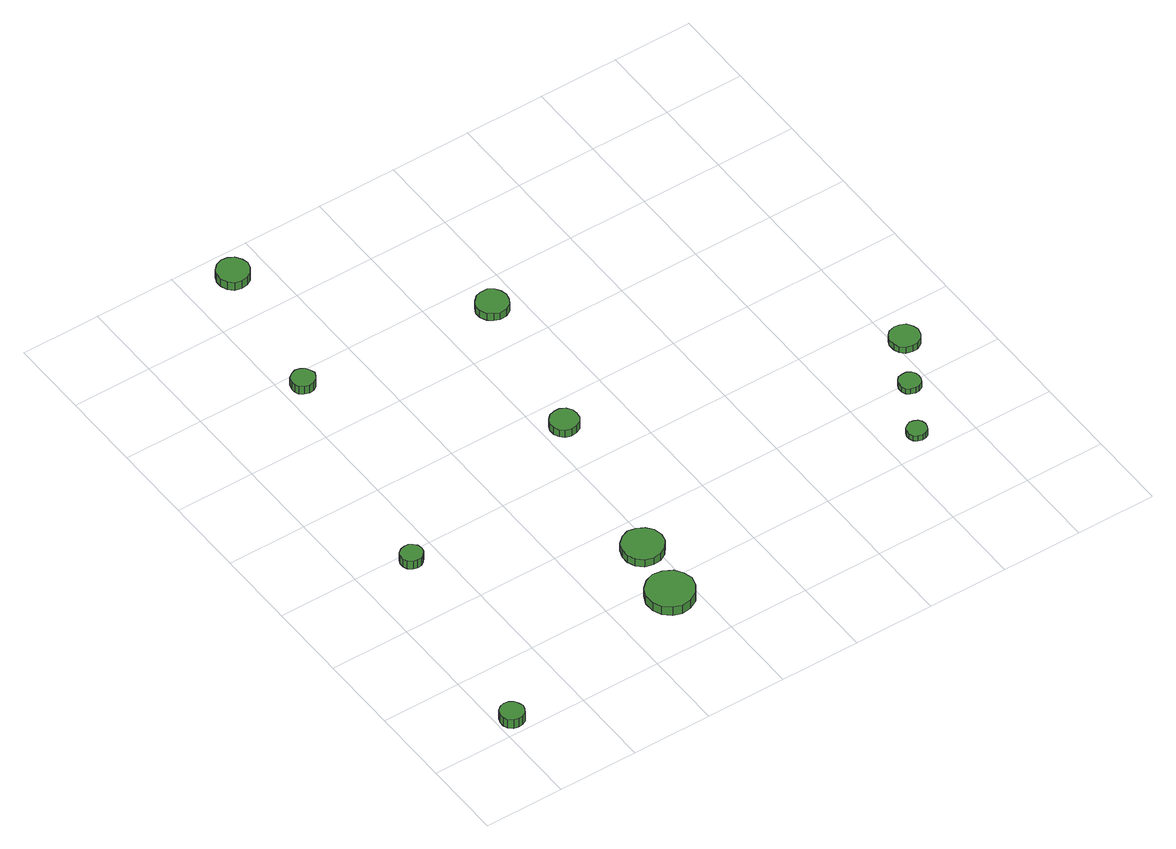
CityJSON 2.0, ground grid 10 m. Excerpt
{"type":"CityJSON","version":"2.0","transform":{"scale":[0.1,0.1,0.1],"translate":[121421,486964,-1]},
"CityObjects":{
"tree1":{"type":"SolitaryVegetationObject","attributes":{"function":"something"},"geometry":[{"type":"MultiSurface","lod":"1","boundaries":[[[0,1,2,3,4,5,6,7,8,9,10,11,12,13,14]],[[15,16,17,18,19,20,21,22,23,24,25,26,27,28,29]],[[0,29,28,1]],[[1,28,27,2]],[[2,27,26,3]],[[3,26,25,4]],[[4,25,24,5]],[[5,24,23,6]],[[6,23,22,7]],[[7,22,21,8]],[[8,21,20,9]],[[9,20,19,10]],[[10,19,18,11]],[[11,18,17,12]],[[12,17,16,13]],[[13,16,15,14]],[[14,15,29,0]]]}]},
"tree2":{"type":"SolitaryVegetationObject","attributes":{"function":"something"},"geometry":[{"type":"MultiSurface","lod":"1","boundaries":[[[30,31,32,33,34,35,36,37,38,39,40,41,42,43,44]],[[45,46,47,48,49,50,51,52,53,54,55,56,57,58,59]],[[30,59,58,31]],[[31,58,57,32]],[[32,57,56,33]],[[33,56,55,34]],[[34,55,54,35]],[[35,54,53,36]],[[36,53,52,37]],[[37,52,51,38]],[[38,51,50,39]],[[39,50,49,40]],[[40,49,48,41]],[[41,48,47,42]],[[42,47,46,43]],[[43,46,45,44]],[[44,45,59,30]]]}]},
"tree3":{"type":"SolitaryVegetationObject","attributes":{"function":"something"},"geometry":[{"type":"MultiSurface","lod":"1","boundaries":[[[60,61,62,63,64,65,66,67,68,69,70,71,72,73,74]],[[75,76,77,78,79,80,81,82,83,84,85,86,87,88,89]],[[60,89,88,61]],[[61,88,87,62]],[[62,87,86,63]],[[63,86,85,64]],[[64,85,84,65]],[[65,84,83,66]],[[66,83,82,67]],[[67,82,81,68]],[[68,81,80,69]],[[69,80,79,70]],[[70,79,78,71]],[[71,78,77,72]],[[72,77,76,73]],[[73,76,75,74]],[[74,75,89,60]]]}]},
"tree4":{"type":"SolitaryVegetationObject","attributes":{"function":"something"},"geometry":[{"type":"MultiSurface","lod":"1","boundaries":[[[90,91,92,93,94,95,96,97,98,99,100,101,102,103,104]],[[105,106,107,108,109,110,111,112,113,114,115,116,117,118,119]],[[90,119,118,91]],[[91,118,117,92]],[[92,117,116,93]],[[93,116,115,94]],[[94,115,114,95]],[[95,114,113,96]],[[96,113,112,97]],[[97,112,111,98]],[[98,111,110,99]],[[99,110,109,100]],[[100,109,108,101]],[[101,108,107,102]],[[102,107,106,103]],[[103,106,105,104]],[[104,105,119,90]]]}]},
"tree5":{"type":"SolitaryVegetationObject","attributes":{"function":"something"},"geometry":[{"type":"MultiSurface","lod":"1","boundaries":[[[120,121,122,123,124,125,126,127,128,129,130,131,132,133,134]],[[135,136,137,138,139,140,141,142,143,144,145,146,147,148,149]],[[120,149,148,121]],[[121,148,147,122]],[[122,147,146,123]],[[123,146,145,124]],[[124,145,144,125]],[[125,144,143,126]],[[126,143,142,127]],[[127,142,141,128]],[[128,141,140,129]],[[129,140,139,130]],[[130,139,138,131]],[[131,138,137,132]],[[132,137,136,133]],[[133,136,135,134]],[[134,135,149,120]]]}]},
"tree6":{"type":"SolitaryVegetationObject","attributes":{"function":"something"},"geometry":[{"type":"MultiSurface","lod":"1","boundaries":[[[150,151,152,153,154,155,156,157,158,159,160,161,162,163,164]],[[165,166,167,168,169,170,171,172,173,174,175,176,177,178,179]],[[150,179,178,151]],[[151,178,177,152]],[[152,177,176,153]],[[153,176,175,154]],[[154,175,174,155]],[[155,174,173,156]],[[156,173,172,157]],[[157,172,171,158]],[[158,171,170,159]],[[159,170,169,160]],[[160,169,168,161]],[[161,168,167,162]],[[162,167,166,163]],[[163,166,165,164]],[[164,165,179,150]]]}]},
"tree7":{"type":"SolitaryVegetationObject","attributes":{"function":"something"},"geometry":[{"type":"MultiSurface","lod":"1","boundaries":[[[180,181,182,183,184,185,186,187,188,189,190,191,192,193,194]],[[195,196,197,198,199,200,201,202,203,204,205,206,207,208,209]],[[180,209,208,181]],[[181,208,207,182]],[[182,207,206,183]],[[183,206,205,184]],[[184,205,204,185]],[[185,204,203,186]],[[186,203,202,187]],[[187,202,201,188]],[[188,201,200,189]],[[189,200,199,190]],[[190,199,198,191]],[[191,198,197,192]],[[192,197,196,193]],[[193,196,195,194]],[[194,195,209,180]]]}]},
"tree8":{"type":"SolitaryVegetationObject","attributes":{"function":"something"},"geometry":[{"type":"MultiSurface","lod":"1","boundaries":[[[210,211,212,213,214,215,216,217,218,219,220,221,222,223,224]],[[225,226,227,228,229,230,231,232,233,234,235,236,237,238,239]],[[210,239,238,211]],[[211,238,237,212]],[[212,237,236,213]],[[213,236,235,214]],[[214,235,234,215]],[[215,234,233,216]],[[216,233,232,217]],[[217,232,231,218]],[[218,231,230,219]],[[219,230,229,220]],[[220,229,228,221]],[[221,228,227,222]],[[222,227,226,223]],[[223,226,225,224]],[[224,225,239,210]]]}]},
"tree9":{"type":"SolitaryVegetationObject","attributes":{"function":"something"},"geometry":[{"type":"MultiSurface","lod":"1","boundaries":[[[240,241,242,243,244,245,246,247,248,249,250,251,252,253,254]],[[255,256,257,258,259,260,261,262,263,264,265,266,267,268,269]],[[240,269,268,241]],[[241,268,267,242]],[[242,267,266,243]],[[243,266,265,244]],[[244,265,264,245]],[[245,264,263,246]],[[246,263,262,247]],[[247,262,261,248]],[[248,261,260,249]],[[249,260,259,250]],[[250,259,258,251]],[[251,258,257,252]],[[252,257,256,253]],[[253,256,255,254]],[[254,255,269,240]]]}]},
"tree10":{"type":"SolitaryVegetationObject","attributes":{"function":"something"},"geometry":[{"type":"MultiSurface","lod":"1","boundaries":[[[270,271,272,273,274,275,276,277,278,279,280,281,282,283,284]],[[285,286,287,288,289,290,291,292,293,294,295,296,297,298,299]],[[270,299,298,271]],[[271,298,297,272]],[[272,297,296,273]],[[273,296,295,274]],[[274,295,294,275]],[[275,294,293,276]],[[276,293,292,277]],[[277,292,291,278]],[[278,291,290,279]],[[279,290,289,280]],[[280,289,288,281]],[[281,288,287,282]],[[282,287,286,283]],[[283,286,285,284]],[[284,285,299,270]]]}]},
"tree11":{"type":"SolitaryVegetationObject","attributes":{"function":"something"},"geometry":[{"type":"MultiSurface","lod":"1","boundaries":[[[300,301,302,303,304,305,306,307,308,309,310,311,312,313,314]],[[315,316,317,318,319,320,321,322,323,324,325,326,327,328,329]],[[300,329,328,301]],[[301,328,327,302]],[[302,327,326,303]],[[303,326,325,304]],[[304,325,324,305]],[[305,324,323,306]],[[306,323,322,307]],[[307,322,321,308]],[[308,321,320,309]],[[309,320,319,310]],[[310,319,318,311]],[[311,318,317,312]],[[312,317,316,313]],[[313,316,315,314]],[[314,315,329,300]]]}]}
},
"vertices":[
[31,18,23],[29,24,23],[26,29,23],[21,32,23],[15,33,23],[9,31,23],[4,27,23],[2,21,23],[2,15,23],[4,9,23],[9,5,23],[15,4,23],[21,4,23],[26,7,23],[29,12,23],[29,12,10],[26,7,10],[21,4,10],[15,4,10],[9,5,10],[4,9,10],[2,15,10],[2,21,10],[4,27,10],[9,31,10],[15,33,10],[21,32,10],[26,29,10],[29,24,10],[31,18,10],
[82,288,18],[81,294,18],[77,298,18],[73,301,18],[67,301,18],[62,300,18],[57,296,18],[55,291,18],[55,285,18],[57,280,18],[62,276,18],[67,275,18],[73,275,18],[77,278,18],[81,283,18],[81,283,6],[77,278,6],[73,275,6],[67,275,6],[62,276,6],[57,280,6],[55,285,6],[55,291,6],[57,296,6],[62,300,6],[67,301,6],[73,301,6],[77,298,6],[81,294,6],[82,288,6],
[301,78,19],[298,89,19],[291,99,19],[280,105,19],[268,107,19],[257,103,19],[248,95,19],[243,84,19],[243,71,19],[248,60,19],[257,52,19],[268,48,19],[280,50,19],[291,56,19],[298,66,19],[298,66,6],[291,56,6],[280,50,6],[268,48,6],[257,52,6],[248,60,6],[243,71,6],[243,84,6],[248,95,6],[257,103,6],[268,107,6],[280,105,6],[291,99,6],[298,89,6],[301,78,6],
[141,581,18],[139,587,18],[136,592,18],[131,595,18],[125,596,18],[119,594,18],[114,590,18],[112,584,18],[112,578,18],[114,573,18],[119,569,18],[125,567,18],[131,568,18],[136,571,18],[139,576,18],[139,576,6],[136,571,6],[131,568,6],[125,567,6],[119,569,6],[114,573,6],[112,578,6],[112,584,6],[114,590,6],[119,594,6],[125,596,6],[131,595,6],[136,592,6],[139,587,6],[141,581,6],
[313,154,17],[311,165,17],[304,173,17],[295,178,17],[285,180,17],[275,176,17],[267,169,17],[263,159,17],[263,149,17],[267,139,17],[275,132,17],[285,129,17],[295,130,17],[304,135,17],[311,144,17],[311,144,6],[304,135,6],[295,130,6],[285,129,6],[275,132,6],[267,139,6],[263,149,6],[263,159,6],[267,169,6],[275,176,6],[285,180,6],[295,178,6],[304,173,6],[311,165,6],[313,154,6],
[178,764,18],[176,772,18],[171,779,18],[164,783,18],[156,784,18],[148,781,18],[142,775,18],[139,768,18],[139,760,18],[142,752,18],[148,746,18],[156,744,18],[164,745,18],[171,749,18],[176,756,18],[176,756,6],[171,749,6],[164,745,6],[156,744,6],[148,746,6],[142,752,6],[139,760,6],[139,768,6],[142,775,6],[148,781,6],[156,784,6],[164,783,6],[171,779,6],[176,772,6],[178,764,6],
[344,363,17],[343,370,17],[339,376,17],[332,380,17],[325,380,17],[318,378,17],[313,373,17],[310,367,17],[310,359,17],[313,353,17],[318,348,17],[325,346,17],[332,347,17],[339,350,17],[343,356,17],[343,356,6],[339,350,6],[332,347,6],[325,346,6],[318,348,6],[313,353,6],[310,359,6],[310,367,6],[313,373,6],[318,378,6],[325,380,6],[332,380,6],[339,376,6],[343,370,6],[344,363,6],
[386,560,17],[384,568,17],[380,574,17],[373,579,17],[364,579,17],[357,577,17],[351,571,17],[347,564,17],[347,556,17],[351,548,17],[357,543,17],[364,540,17],[373,541,17],[380,545,17],[384,552,17],[384,552,6],[380,545,6],[373,541,6],[364,540,6],[357,543,6],[351,548,6],[347,556,6],[347,564,6],[351,571,6],[357,577,6],[364,579,6],[373,579,6],[380,574,6],[384,568,6],[386,560,6],
[654,131,14],[653,136,14],[650,140,14],[646,142,14],[641,143,14],[636,141,14],[632,138,14],[630,133,14],[630,128,14],[632,123,14],[636,120,14],[641,118,14],[646,119,14],[650,121,14],[653,126,14],[653,126,6],[650,121,6],[646,119,6],[641,118,6],[636,120,6],[632,123,6],[630,128,6],[630,133,6],[632,138,6],[636,141,6],[641,143,6],[646,142,6],[650,140,6],[653,136,6],[654,131,6],
[691,196,14],[690,201,14],[687,206,14],[682,209,14],[677,209,14],[671,208,14],[667,204,14],[665,199,14],[665,193,14],[667,188,14],[671,185,14],[677,183,14],[682,183,14],[687,186,14],[690,191,14],[690,191,6],[687,186,6],[682,183,6],[677,183,6],[671,185,6],[667,188,6],[665,193,6],[665,199,6],[667,204,6],[671,208,6],[677,209,6],[682,209,6],[687,206,6],[690,201,6],[691,196,6],
[731,256,15],[729,263,15],[725,270,15],[718,273,15],[711,274,15],[703,272,15],[698,267,15],[695,260,15],[695,252,15],[698,245,15],[703,240,15],[711,238,15],[718,238,15],[725,242,15],[729,248,15],[729,248,6],[725,242,6],[718,238,6],[711,238,6],[703,240,6],[698,245,6],[695,252,6],[695,260,6],[698,267,6],[703,272,6],[711,274,6],[718,273,6],[725,270,6],[729,263,6],[731,256,6]
]}
